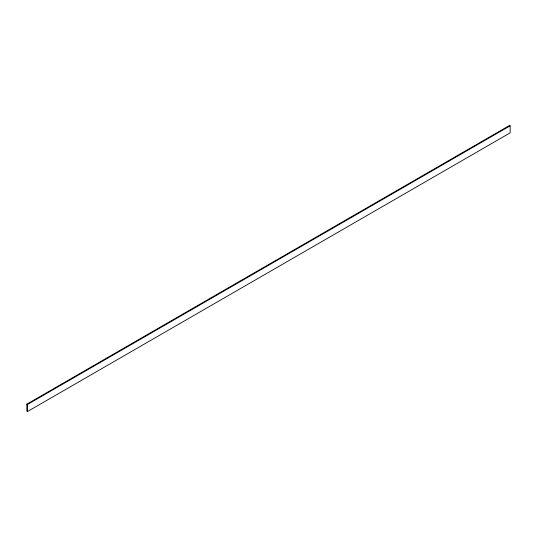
<?xml version="1.0" encoding="UTF-8"?>
<svg xmlns="http://www.w3.org/2000/svg" width="537" height="537" viewBox="0 0 537 537"><rect width="100%" height="100%" fill="white"/><g stroke="black" fill="none" stroke-linecap="round" stroke-linejoin="round"><path stroke-width="0.81" d="M26.85 404.139L509.539 125.457L510.15 125.812L510.15 132.861L27.461 411.543L26.85 411.188L26.85 404.139L27.461 404.489L510.15 125.812M27.461 404.489L27.461 411.543"/></g></svg>
